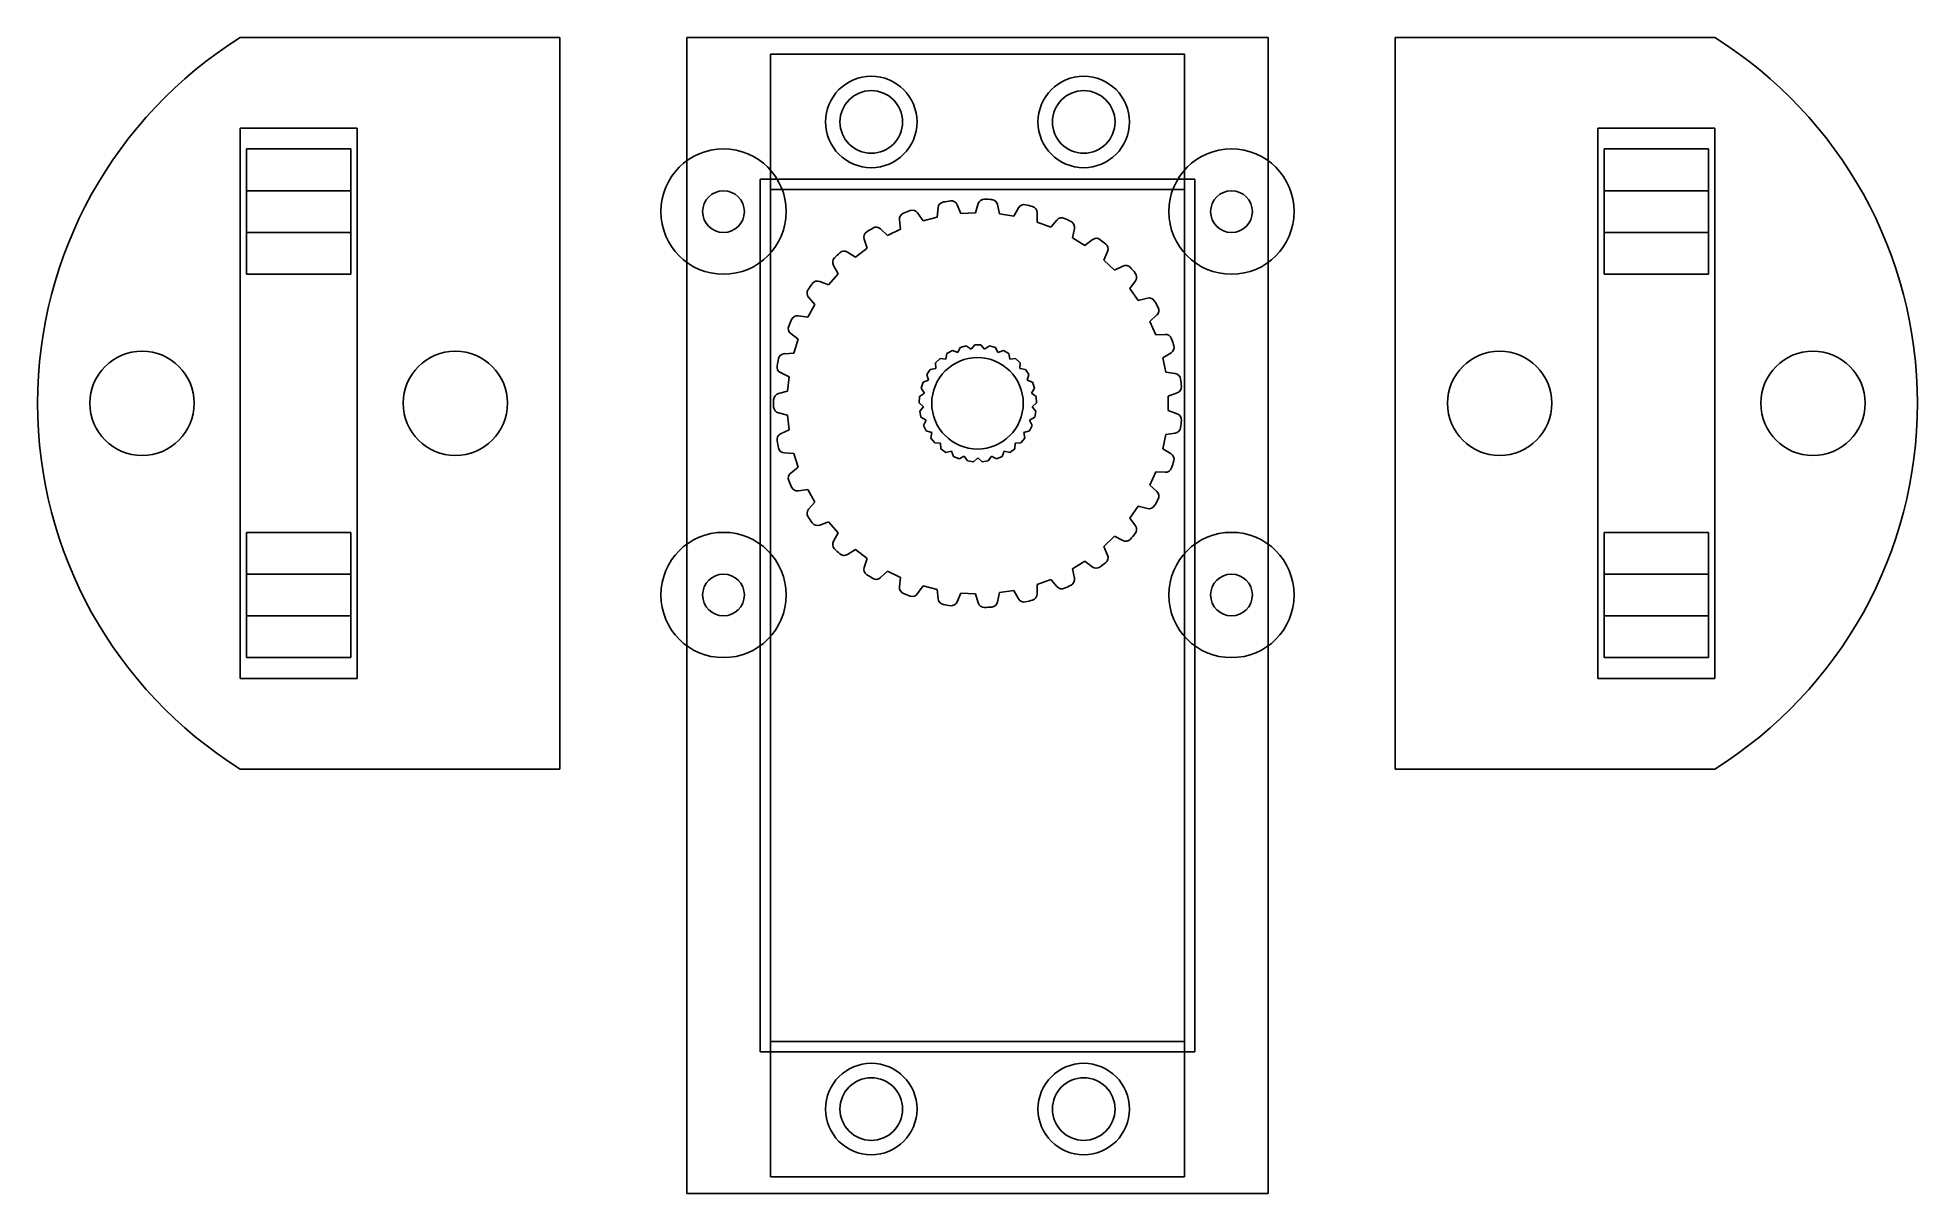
# Model space of a CAD drawing. Header units: millimetres. Extents: x -45 to 45, y -4 to 51.3.
import ezdxf

# ---------------------------------------------------------------- set-up
doc = ezdxf.new("R2010")
doc.units = ezdxf.units.MM
for name, color, linetype, lineweight, true_color in [('base', 94, 'Continuous', 25, 0x008000), ('pulley', 6, 'Continuous', 25, 0xff00ff), ('rods', 4, 'Continuous', 25, 0x00ffff), ('rollers', 6, 'Continuous', 25, 0xff00ff), ('servo', 4, 'Continuous', 25, 0x00ffff), ('side', 2, 'Continuous', 25, 0xffff00)]:
    doc.layers.add(name, color=color, linetype=linetype, lineweight=lineweight, true_color=true_color)

msp = doc.modelspace()

# ---------------------------------------------------------------- linework, layer by layer
at = {"layer": 'base'}
for p, q in [((-13.91, 51.3), (13.91, 51.3)), ((-13.91, 51.3), (-13.91, -4.04)), ((13.91, 51.3), (13.91, -4.04)), ((-10.41, 44.52), (10.41, 44.52)), ((-10.41, 44.52), (-10.41, 2.74)), ((10.41, 44.52), (10.41, 2.74)), ((-10.41, 2.74), (10.41, 2.74)), ((-13.91, -4.04), (13.91, -4.04))]:
    msp.add_line(p, q, dxfattribs=at)
for centre in [(-5.085, 47.26), (5.085, 47.26), (-5.085, 0), (5.085, 0)]:
    msp.add_circle(centre, 1.5, dxfattribs=at)
at = {"layer": 'pulley'}
for p, q in [((-0.971, 43.298), (-0.794, 42.879)), ((-0.097, 42.915), (0.037, 43.349)), ((0.963, 43.302), (1.052, 42.856)), ((-3.686, 42.131), (-3.734, 42.582)), ((-2.865, 42.904), (-2.607, 42.53)), ((-2.607, 42.53), (-1.931, 42.705)), ((-1.931, 42.705), (-1.888, 43.157)), ((-0.794, 42.879), (-0.097, 42.915)), ((1.052, 42.856), (1.743, 42.751)), ((1.743, 42.751), (1.961, 43.149)), ((2.859, 42.916), (2.856, 42.462)), ((2.856, 42.462), (3.511, 42.22)), ((3.511, 42.22), (3.805, 42.566)), ((-5.289, 41.215), (-5.427, 41.647)), ((-4.64, 42.138), (-4.313, 41.823)), ((-4.313, 41.823), (-3.686, 42.131)), ((4.637, 42.158), (4.544, 41.713)), ((4.544, 41.713), (5.136, 41.344)), ((5.136, 41.344), (5.494, 41.624)), ((-6.225, 41.029), (-5.841, 40.787)), ((-5.841, 40.787), (-5.289, 41.215)), ((6.227, 41.056), (6.046, 40.64)), ((6.046, 40.64), (6.552, 40.158)), ((-7.555, 39.625), (-7.13, 39.465)), ((-7.13, 39.465), (-6.675, 39.995)), ((-6.675, 39.995), (-6.897, 40.39)), ((6.552, 40.158), (6.959, 40.361)), ((7.563, 39.657), (7.301, 39.286)), ((-7.787, 38.521), (-8.085, 38.864)), ((7.301, 39.286), (7.7, 38.713)), ((7.7, 38.713), (8.139, 38.829)), ((-8.574, 37.981), (-8.126, 37.91)), ((-8.126, 37.91), (-7.787, 38.521)), ((8.589, 38.018), (8.258, 37.707)), ((-8.579, 36.853), (-8.94, 37.129)), ((8.258, 37.707), (8.534, 37.065)), ((8.534, 37.065), (8.987, 37.091)), ((-9.242, 36.166), (-8.788, 36.187)), ((-8.788, 36.187), (-8.579, 36.853)), ((-1.516, 35.9), (-1.462, 36.173)), ((-1.462, 36.173), (-1.203, 36.315)), ((-0.944, 36.215), (-1.203, 36.315)), ((-0.944, 36.215), (-0.823, 36.466)), ((-0.823, 36.466), (-0.537, 36.539)), ((-0.31, 36.378), (-0.537, 36.539)), ((-0.31, 36.378), (-0.131, 36.59)), ((-0.131, 36.59), (0.164, 36.59)), ((0.343, 36.378), (0.164, 36.59)), ((0.343, 36.378), (0.57, 36.539)), ((0.57, 36.539), (0.856, 36.466)), ((0.977, 36.215), (0.856, 36.466)), ((0.977, 36.215), (1.237, 36.315)), ((1.237, 36.315), (1.495, 36.173)), ((1.55, 35.9), (1.495, 36.173)), ((9.265, 36.206), (8.878, 35.968)), ((9.265, 36.206), (8.878, 35.968)), ((-9.02, 35.06), (-9.429, 35.258)), ((-2.427, 35.166), (-2.269, 35.415)), ((-2.343, 34.9), (-2.427, 35.166)), ((-1.993, 35.452), (-2.269, 35.415)), ((-2.008, 35.731), (-1.793, 35.932)), ((-1.993, 35.452), (-2.008, 35.731)), ((-1.516, 35.9), (-1.793, 35.932)), ((1.55, 35.9), (1.826, 35.932)), ((1.826, 35.932), (2.041, 35.731)), ((2.026, 35.452), (2.041, 35.731)), ((2.026, 35.452), (2.302, 35.415)), ((2.302, 35.415), (2.46, 35.166)), ((2.376, 34.9), (2.46, 35.166)), ((8.878, 35.968), (9.019, 35.283)), ((8.878, 35.968), (9.019, 35.283)), ((9.019, 35.283), (9.468, 35.217)), ((9.019, 35.283), (9.468, 35.217)), ((-9.531, 34.254), (-9.091, 34.365)), ((-9.091, 34.365), (-9.02, 35.06)), ((-2.545, 34.279), (-2.769, 34.113)), ((-2.692, 34.515), (-2.601, 34.796)), ((-2.545, 34.279), (-2.692, 34.515)), ((-2.343, 34.9), (-2.601, 34.796)), ((2.376, 34.9), (2.634, 34.796)), ((2.578, 34.279), (2.726, 34.515)), ((2.578, 34.279), (2.802, 34.113)), ((2.634, 34.796), (2.726, 34.515)), ((9.562, 34.295), (9.135, 34.139)), ((-9.091, 33.215), (-9.531, 33.326)), ((-2.788, 33.819), (-2.769, 34.113)), ((-2.586, 33.626), (-2.788, 33.819)), ((-2.586, 33.626), (-2.762, 33.41)), ((-2.707, 33.12), (-2.762, 33.41)), ((2.619, 33.626), (2.821, 33.819)), ((2.619, 33.626), (2.795, 33.41)), ((2.795, 33.41), (2.74, 33.12)), ((2.802, 34.113), (2.821, 33.819)), ((9.135, 34.139), (9.135, 33.441)), ((9.135, 33.441), (9.562, 33.285)), ((-9.429, 32.322), (-9.02, 32.52)), ((-9.02, 32.52), (-9.091, 33.215)), ((-2.464, 32.984), (-2.707, 33.12)), ((-2.464, 32.984), (-2.58, 32.731)), ((-2.455, 32.464), (-2.58, 32.731)), ((-2.186, 32.393), (-2.455, 32.464)), ((2.219, 32.393), (2.488, 32.464)), ((2.613, 32.731), (2.488, 32.464)), ((2.497, 32.984), (2.74, 33.12)), ((2.497, 32.984), (2.613, 32.731)), ((-2.186, 32.393), (-2.235, 32.118)), ((-2.047, 31.891), (-2.235, 32.118)), ((-1.769, 31.889), (-2.047, 31.891)), ((-1.769, 31.889), (-1.749, 31.611)), ((-1.51, 31.438), (-1.749, 31.611)), ((-1.24, 31.505), (-1.51, 31.438)), ((-1.24, 31.505), (-1.151, 31.24)), ((1.273, 31.505), (1.185, 31.24)), ((1.273, 31.505), (1.543, 31.438)), ((1.782, 31.611), (1.543, 31.438)), ((1.802, 31.889), (1.782, 31.611)), ((1.802, 31.889), (2.08, 31.891)), ((2.268, 32.118), (2.08, 31.891)), ((2.219, 32.393), (2.268, 32.118)), ((9.019, 32.297), (8.878, 31.612)), ((8.878, 31.612), (9.265, 31.374)), ((9.468, 32.363), (9.019, 32.297)), ((-8.788, 31.393), (-9.242, 31.414)), ((-8.94, 30.451), (-8.579, 30.727)), ((-8.579, 30.727), (-8.788, 31.393)), ((-0.877, 31.132), (-1.151, 31.24)), ((-0.632, 31.264), (-0.877, 31.132)), ((-0.632, 31.264), (-0.481, 31.03)), ((-0.188, 30.993), (-0.481, 31.03)), ((0.017, 31.182), (-0.188, 30.993)), ((0.017, 31.182), (0.221, 30.993)), ((0.514, 31.03), (0.221, 30.993)), ((0.665, 31.264), (0.514, 31.03)), ((0.665, 31.264), (0.91, 31.132)), ((1.185, 31.24), (0.91, 31.132)), ((8.534, 30.515), (8.258, 29.873)), ((8.258, 29.873), (8.589, 29.562)), ((8.987, 30.489), (8.534, 30.515)), ((-8.126, 29.67), (-8.574, 29.599)), ((-7.787, 29.059), (-8.126, 29.67)), ((-8.085, 28.716), (-7.787, 29.059)), ((7.7, 28.867), (7.301, 28.294)), ((8.139, 28.751), (7.7, 28.867)), ((-7.13, 28.115), (-7.555, 27.955)), ((-6.675, 27.585), (-7.13, 28.115)), ((7.301, 28.294), (7.563, 27.923)), ((-6.897, 27.19), (-6.675, 27.585)), ((6.552, 27.422), (6.046, 26.94)), ((6.959, 27.219), (6.552, 27.422)), ((-5.841, 26.793), (-6.225, 26.551)), ((-5.289, 26.365), (-5.841, 26.793)), ((-5.427, 25.933), (-5.289, 26.365)), ((5.136, 26.236), (4.544, 25.867)), ((5.494, 25.956), (5.136, 26.236)), ((6.046, 26.94), (6.227, 26.524)), ((-4.313, 25.757), (-4.64, 25.442)), ((-3.686, 25.449), (-4.313, 25.757)), ((-3.734, 24.998), (-3.686, 25.449)), ((3.511, 25.36), (2.856, 25.118)), ((3.805, 25.014), (3.511, 25.36)), ((4.544, 25.867), (4.637, 25.422)), ((-2.607, 25.05), (-2.865, 24.676)), ((-1.931, 24.875), (-2.607, 25.05)), ((-1.888, 24.423), (-1.931, 24.875)), ((-0.794, 24.701), (-0.971, 24.282)), ((-0.097, 24.665), (-0.794, 24.701)), ((0.037, 24.231), (-0.097, 24.665)), ((1.052, 24.724), (0.963, 24.278)), ((1.743, 24.829), (1.052, 24.724)), ((1.961, 24.431), (1.743, 24.829)), ((2.856, 25.118), (2.859, 24.664))]:
    msp.add_line(p, q, dxfattribs=at)
for centre, radius, start, end in [((-1.584, 43.128), 0.305, 99.72691, 174.51611), ((0.017, 33.79), 9.779, 97.6924, 99.72691), ((-1.252, 43.179), 0.305, 22.90321, 97.6924), ((0.328, 43.259), 0.305, 88.11401, 162.90321), ((0.017, 33.79), 9.779, 86.0795, 88.11401), ((0.664, 43.242), 0.305, 11.29031, 86.0795), ((2.228, 43.002), 0.305, 76.50111, 151.29031), ((0.017, 33.79), 9.779, 74.4666, 76.50111), ((2.554, 42.918), 0.305, 359.67741, 74.4666), ((-3.431, 42.615), 0.305, 111.33981, 186.12901), ((0.017, 33.79), 9.779, 109.3053, 111.33981), ((-3.116, 42.731), 0.305, 34.51611, 109.3053), ((4.037, 42.369), 0.305, 64.88821, 139.67741), ((0.017, 33.79), 9.779, 62.8537, 64.88821), ((4.339, 42.221), 0.305, 348.06451, 62.8537), ((-5.137, 41.74), 0.305, 122.95271, 197.74191), ((0.017, 33.79), 9.779, 120.9182, 122.95271), ((-4.851, 41.918), 0.305, 46.12901, 120.9182), ((5.682, 41.384), 0.305, 53.27531, 128.06451), ((0.017, 33.79), 9.779, 51.2408, 53.27531), ((5.948, 41.178), 0.305, 336.45161, 51.2408), ((-6.632, 40.54), 0.305, 134.56561, 209.35481), ((0.017, 33.79), 9.779, 132.5311, 134.56561), ((-6.388, 40.772), 0.305, 57.74191, 132.5311), ((-7.662, 39.34), 0.305, 69.35481, 144.144), ((7.094, 40.088), 0.305, 41.66241, 116.45161), ((0.017, 33.79), 9.779, 39.6279, 41.66241), ((7.314, 39.833), 0.305, 324.83871, 39.6279), ((-7.854, 39.063), 0.305, 146.17851, 220.96771), ((0.017, 33.79), 9.779, 144.144, 146.17851), ((8.217, 38.534), 0.305, 30.04951, 104.83871), ((0.017, 33.79), 9.779, 155.7569, 157.79141), ((-8.622, 37.68), 0.305, 80.96771, 155.7569), ((0.017, 33.79), 9.779, 28.015, 30.04951), ((8.381, 38.24), 0.305, 313.22581, 28.015), ((-8.755, 37.371), 0.305, 157.79141, 232.58061), ((9.004, 36.786), 0.305, 18.43661, 93.22581), ((-9.228, 35.862), 0.305, 92.58061, 167.3698), ((9.105, 36.465), 0.305, 301.6129, 16.4021), ((9.105, 36.465), 0.305, 301.61281, 16.402), ((0.017, 33.79), 9.779, 16.4021, 18.43661), ((-9.296, 35.532), 0.305, 169.40431, 244.19351), ((0.017, 33.79), 9.779, 167.3698, 169.40431), ((9.424, 34.916), 0.305, 6.82371, 81.6129), ((9.424, 34.916), 0.305, 6.82361, 81.61281), ((-9.456, 33.958), 0.305, 104.19351, 178.9827), ((9.458, 34.581), 0.305, 289.99991, 4.7891), ((0.017, 33.79), 9.779, 4.7891, 6.82361), ((0.017, 33.79), 9.779, 178.9827, 181.01721), ((-9.456, 33.622), 0.305, 181.01721, 255.80641), ((9.424, 32.664), 0.305, 278.38701, 353.1762), ((9.458, 32.999), 0.305, 355.21071, 69.99991), ((0.017, 33.79), 9.779, 353.1762, 355.21071), ((-9.296, 32.048), 0.305, 115.80641, 190.5956), ((0.017, 33.79), 9.779, 190.5956, 192.63011), ((-9.228, 31.718), 0.305, 192.63011, 267.41931), ((9.004, 30.794), 0.305, 266.77411, 341.5633), ((9.105, 31.115), 0.305, 343.59781, 58.38701), ((0.017, 33.79), 9.779, 341.5633, 343.59781), ((-8.755, 30.209), 0.305, 127.41931, 202.2085), ((0.017, 33.79), 9.779, 202.2085, 204.24301), ((-8.622, 29.9), 0.305, 204.24301, 279.03221), ((8.217, 29.046), 0.305, 255.16121, 329.9504), ((0.017, 33.79), 9.779, 329.9504, 331.98491), ((8.381, 29.34), 0.305, 331.98491, 46.77411), ((-7.854, 28.517), 0.305, 139.03221, 213.8214), ((0.017, 33.79), 9.779, 213.8214, 215.85591), ((-7.662, 28.24), 0.305, 215.85591, 290.64511), ((7.314, 27.747), 0.305, 320.37201, 35.16121), ((-6.632, 27.04), 0.305, 150.64511, 225.4343), ((7.094, 27.492), 0.305, 243.54831, 318.3375), ((0.017, 33.79), 9.779, 318.3375, 320.37201), ((0.017, 33.79), 9.779, 225.4343, 227.46881), ((-6.388, 26.808), 0.305, 227.46881, 302.25801), ((0.017, 33.79), 9.779, 306.7246, 308.75911), ((5.948, 26.402), 0.305, 308.75911, 23.54831), ((-5.137, 25.84), 0.305, 162.25801, 237.0472), ((0.017, 33.79), 9.779, 237.0472, 239.08171), ((-4.851, 25.662), 0.305, 239.08171, 313.87091), ((4.339, 25.359), 0.305, 297.14621, 11.93541), ((5.682, 26.196), 0.305, 231.93541, 306.7246), ((-3.431, 24.965), 0.305, 173.87091, 248.6601), ((0.017, 33.79), 9.779, 248.6601, 250.69461), ((-3.116, 24.849), 0.305, 250.69461, 325.48381), ((-1.584, 24.452), 0.305, 185.48381, 260.273), ((2.228, 24.578), 0.305, 208.70961, 283.4988), ((0.017, 33.79), 9.779, 283.4988, 285.53331), ((2.554, 24.662), 0.305, 285.53331, 0.32251), ((4.037, 25.211), 0.305, 220.32251, 295.1117), ((0.017, 33.79), 9.779, 295.1117, 297.14621), ((0.017, 33.79), 9.779, 260.273, 262.30751), ((-1.252, 24.401), 0.305, 262.30751, 337.09671), ((0.328, 24.321), 0.305, 197.09671, 271.8859), ((0.017, 33.79), 9.779, 271.8859, 273.92041), ((0.664, 24.338), 0.305, 273.92041, 348.70961)]:
    msp.add_arc(centre, radius, start, end, dxfattribs=at)
at = {"layer": 'rods'}
for centre in [(-40, 33.79), (-25, 33.79), (25, 33.79), (40, 33.79)]:
    msp.add_circle(centre, 2.5, dxfattribs=at)
at = {"layer": 'rollers'}
for p, q in [((-30, 45.968), (-35, 45.968)), ((-35, 39.968), (-35, 45.968)), ((-30, 45.968), (-30, 39.968)), ((30, 45.968), (35, 45.968)), ((30, 45.968), (30, 39.968)), ((35, 39.968), (35, 45.968)), ((-35, 43.968), (-30, 43.968)), ((35, 43.968), (30, 43.968)), ((-35, 41.968), (-30, 41.968)), ((35, 41.968), (30, 41.968)), ((-30, 39.968), (-35, 39.968)), ((30, 39.968), (35, 39.968)), ((-30, 27.612), (-35, 27.612)), ((-35, 21.612), (-35, 27.612)), ((-30, 27.612), (-30, 21.612)), ((30, 27.612), (35, 27.612)), ((30, 27.612), (30, 21.612)), ((35, 21.612), (35, 27.612)), ((-35, 25.612), (-30, 25.612)), ((35, 25.612), (30, 25.612)), ((-35, 23.612), (-30, 23.612)), ((35, 23.612), (30, 23.612)), ((-30, 21.612), (-35, 21.612)), ((30, 21.612), (35, 21.612))]:
    msp.add_line(p, q, dxfattribs=at)
for centre, radius in [((-12.16, 42.968), 3), ((12.16, 42.968), 3), ((-12.16, 42.968), 1), ((12.16, 42.968), 1), ((-12.16, 24.612), 3), ((12.16, 24.612), 3), ((-12.16, 24.612), 1), ((12.16, 24.612), 1)]:
    msp.add_circle(centre, radius, dxfattribs=at)
at = {"layer": 'servo'}
for p, q in [((-9.91, 50.5), (9.91, 50.5)), ((-9.91, 50.5), (-9.91, 44.02)), ((9.91, 44.02), (9.91, 50.5)), ((-9.91, 44.02), (9.91, 44.02)), ((-9.91, 44.02), (-9.91, 3.24)), ((9.91, 44.02), (9.91, 3.24)), ((-9.91, 3.24), (9.91, 3.24)), ((-9.91, -3.24), (-9.91, 3.24)), ((9.91, -3.24), (9.91, 3.24)), ((-9.91, -3.24), (9.91, -3.24))]:
    msp.add_line(p, q, dxfattribs=at)
for centre in [(-5.085, 47.26), (5.085, 47.26), (0, 33.79), (-5.085, 0), (5.085, 0)]:
    msp.add_circle(centre, 2.19, dxfattribs=at)
at = {"layer": 'side'}
for p, q in [((-35.3, 51.3), (-20, 51.3)), ((-20, 16.28), (-20, 51.3)), ((20, 16.28), (20, 51.3)), ((35.3, 51.3), (20, 51.3)), ((-29.7, 46.968), (-35.3, 46.968)), ((-35.3, 20.612), (-35.3, 46.968)), ((-29.7, 46.968), (-29.7, 20.612)), ((29.7, 46.968), (29.7, 20.612)), ((29.7, 46.968), (35.3, 46.968)), ((35.3, 20.612), (35.3, 46.968)), ((-29.7, 20.612), (-35.3, 20.612)), ((29.7, 20.612), (35.3, 20.612)), ((-20, 16.28), (-35.3, 16.28)), ((20, 16.28), (35.3, 16.28))]:
    msp.add_line(p, q, dxfattribs=at)
for centre, start, end in [((-24.346, 33.79), 122.02977, 237.97023), ((24.346, 33.79), 302.02977, 57.97023)]:
    msp.add_arc(centre, 20.654, start, end, dxfattribs=at)

doc.saveas('drawing.dxf')
